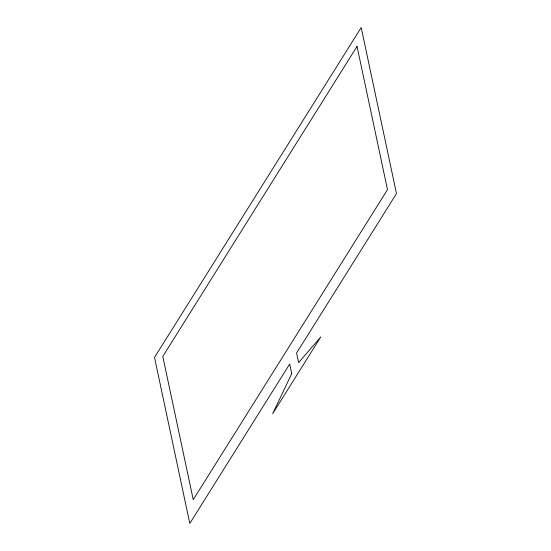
<?xml version="1.0" encoding="UTF-8"?>
<svg xmlns="http://www.w3.org/2000/svg" width="551" height="551" viewBox="0 0 551 551"><rect width="100%" height="100%" fill="white"/><g stroke="black" fill="none" stroke-linecap="round" stroke-linejoin="round"><path stroke-width="0.83" d="M291.755 373.599L272.676 413.698L320.758 336.957L298.621 362.641L296.576 353.026L396.486 193.573L361.194 27.55L154.514 357.427L189.806 523.45L289.709 363.991L291.755 373.599M357.041 46.401L162.793 356.435L193.243 499.681L387.491 189.647L357.041 46.401"/></g></svg>
